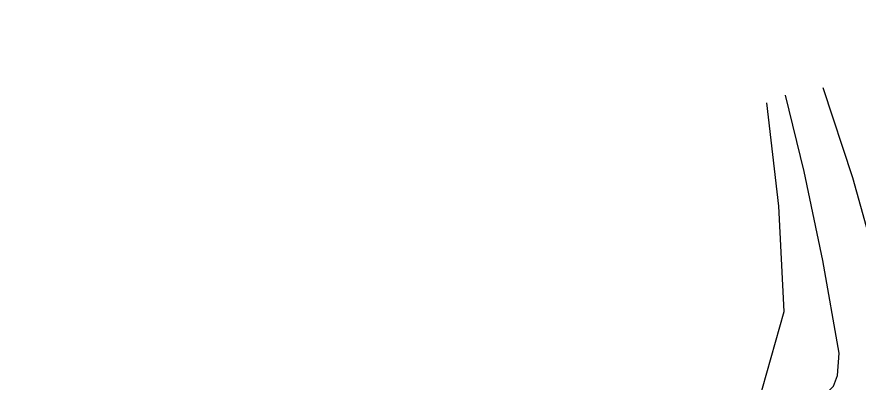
# Model space of a CAD drawing. Header units: metres. Extents: x 5050628 to 5051714, y 2427166 to 2427740.
# Drawn here: x 5050900.1 to 5050968.4, y 2427512.1 to 2427541.8 of the extents above; entities that cross this region are included whole.
import ezdxf

# ---------------------------------------------------------------- set-up
doc = ezdxf.new("R2010")
doc.units = ezdxf.units.M
doc.layers.add('LEVANTAMIENTO', color=253, linetype='Continuous', true_color=0xbebebe)
doc.layers.add('ORTOFOTO', color=7, linetype='Continuous')
picture_1 = doc.add_image_def('image1.jpg', size_in_pixel=(6889, 5778))

msp = doc.modelspace()

# ---------------------------------------------------------------- linework, layer by layer
at = {"layer": 'LEVANTAMIENTO'}
for points in [[(5050965.499, 2427536.054), (5050967.889, 2427528.762), (5050969.663, 2427522.457), (5050969.842, 2427519.729), (5050971.19, 2427514.362), (5050971.957, 2427511.619), (5050972.361, 2427510.135), (5050972.471, 2427508.424), (5050974.968, 2427511.749), (5050980.95, 2427513.266), (5050987.332, 2427514.435), (5050992.989, 2427515.828), (5050998.216, 2427517.424), (5051004.456, 2427519.372), (5051009.724, 2427520.553), (5051015.224, 2427521.999), (5051020.404, 2427523.602)], [(5050948.996, 2427454.083), (5050946.22, 2427459.942), (5050943.97, 2427465.018), (5050942.344, 2427470.398), (5050941.864, 2427476.507), (5050942.453, 2427482.988), (5050944.802, 2427489.917), (5050947.789, 2427494.776), (5050952.179, 2427500.45), (5050955.624, 2427503.426), (5050960.881, 2427507.705), (5050964.043, 2427509.513), (5050966.345, 2427511.826), (5050966.664, 2427512.671), (5050966.811, 2427514.488), (5050965.496, 2427522.002), (5050963.977, 2427529.229), (5050962.447, 2427535.437)], [(5050943.822, 2427413.849), (5050957.019, 2427417.11), (5050958.798, 2427420.411), (5050960.231, 2427425.451), (5050960.211, 2427428.839), (5050957.871, 2427434.561), (5050955.171, 2427439.799), (5050952.125, 2427445.483), (5050947.977, 2427453.439), (5050945.329, 2427458.805), (5050942.698, 2427464.379), (5050940.98, 2427470.196), (5050940.348, 2427476.46), (5050940.98, 2427483.689), (5050943.152, 2427490.902), (5050946.032, 2427495.589), (5050950.871, 2427501.227), (5050954.421, 2427504.704), (5050959.894, 2427509.158), (5050962.337, 2427517.881), (5050961.925, 2427526.421), (5050960.935, 2427534.803)]]:
    msp.add_lwpolyline(points, dxfattribs=at)

# ---------------------------------------------------------------- pictures from other files: only their frames are drawn
at = {"layer": 'ORTOFOTO'}
image = msp.add_image(picture_1, insert=(5050758.889, 2427166.467), size_in_units=(683.85, 573.565), dxfattribs=at)
image.dxf.flags = 11

doc.saveas('drawing.dxf')
